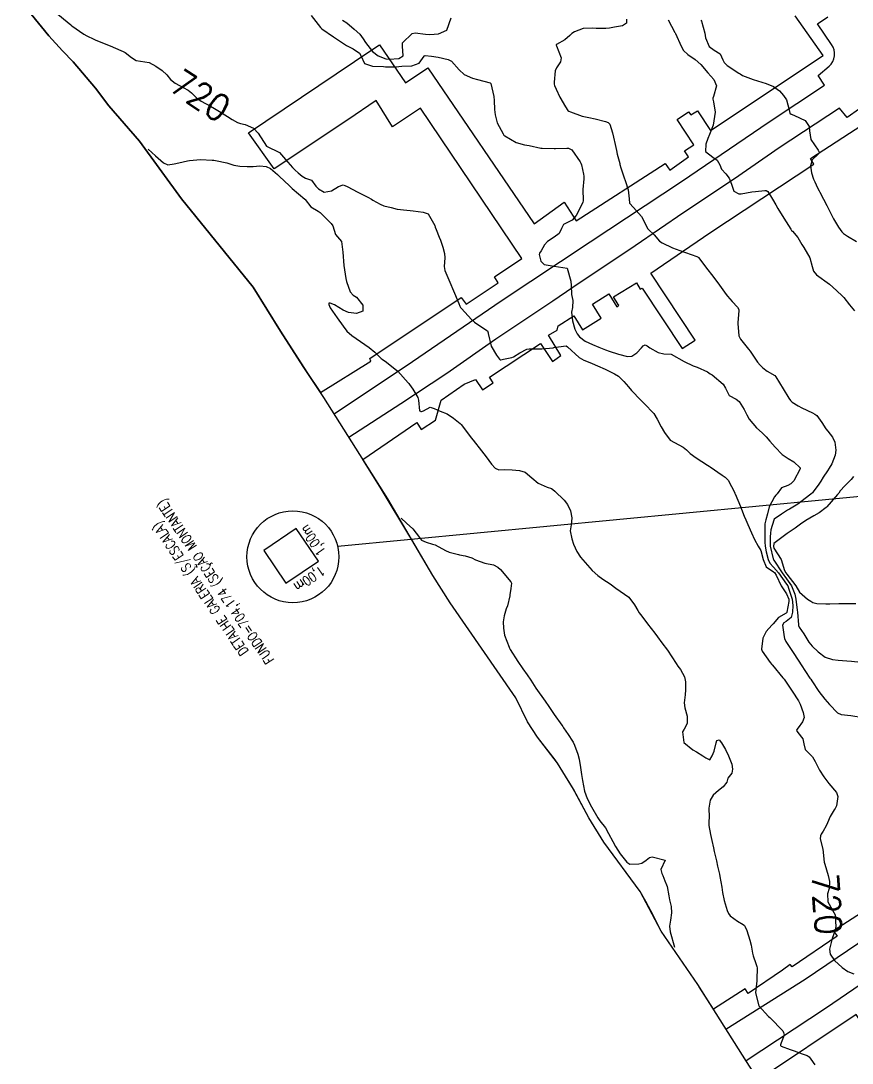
# Model space of a CAD drawing. Header units: metres. Extents: x 292545 to 299085, y 7450245 to 7463078.
# Drawn here: x 297861.8 to 297988.4, y 7451739.2 to 7451897.9 of the extents above; entities that cross this region are included whole.
import ezdxf
from ezdxf.enums import TextEntityAlignment as Align

# ---------------------------------------------------------------- set-up
doc = ezdxf.new("R2010")
doc.units = ezdxf.units.M
doc.linetypes.add('CONTINUO', pattern=[0])
for name, color, linetype in [('Area', 45, 'Continuous'), ('Cotas', 45, 'Continuous'), ('Curvas de Nivel 1m', 11, 'Continuous'), ('Curvas de Nivel 5m', 15, 'Continuous'), ('Edificações', 30, 'Continuous'), ('TEXTO', 45, 'Continuous'), ('Vias Primárias', 230, 'Continuous')]:
    doc.layers.add(name, color=color, linetype=linetype)
doc.styles.add('ROMANS', font='romans', dxfattribs={"height": 0.2})
doc.styles.add('Style-STANDARD', font='STANDARD.shx')

msp = doc.modelspace()

# ---------------------------------------------------------------- linework, layer by layer
at = {"layer": 'Area'}
msp.add_polyline3d([(297975.84, 7451733.96, 726.34), (297972.28, 7451739.43, 721.23), (297964.83, 7451751.18, 730.2), (297959.28, 7451759.29, 726.61), (297958.11, 7451761.62, 727.26), (297956.93, 7451763.82, 727.02), (297956.05, 7451765.35, 726.46), (297950.56, 7451772.86, 727.2), (297948.24, 7451776.54, 727.2), (297945.92, 7451780.94, 726.03), (297943.46, 7451784.89, 733.02), (297943.47, 7451784.88, 733.18), (297943.12, 7451785.41, 732.78), (297940.44, 7451788.83, 732.62), (297938.93, 7451791.2, 732.85), (297937.14, 7451794.84, 732.73), (297927.14, 7451809.3, 726.62), (297924.48, 7451813.48, 725.08), (297917.63, 7451825.12, 728.41), (297907.89, 7451840.55, 721.48), (297904.75, 7451845.28, 727.05), (297901.28, 7451850.67, 729.99), (297897.12, 7451857.36, 731.02), (297886.23, 7451870.81, 724.35), (297879.85, 7451879.59, 726.46), (297875.16, 7451884.98, 729.07), (297873.11, 7451887.65, 729.09), (297869.75, 7451891.67, 728.99), (297868.09, 7451893.37, 725.56), (297866, 7451895.65, 725.69), (297861.76, 7451900.88, 725.91)], dxfattribs=at)
at = {"layer": 'Curvas de Nivel 1m', "flags": 128}
for points, elevation in [([(297905.99, 7451898.73), (297907.37, 7451896.9), (297907.58, 7451896.72), (297909.36, 7451895.5), (297909.85, 7451895.18), (297910.6, 7451894.68), (297911.35, 7451894.17), (297912.35, 7451893.65), (297913.33, 7451893), (297913.53, 7451892.65), (297914.09, 7451891.42), (297915.31, 7451891), (297916.97, 7451890.94), (297917.31, 7451890.92), (297918.99, 7451890.9), (297919.31, 7451890.95), (297919.77, 7451891.03), (297921.31, 7451891.04), (297922.4, 7451891.45), (297923.16, 7451892.53), (297923.22, 7451892.64), (297923.32, 7451892.66), (297924.29, 7451892.52), (297925.32, 7451892.36), (297926.85, 7451892.02), (297927.32, 7451891.75), (297928.51, 7451890.47), (297929.29, 7451889.72), (297930.53, 7451889.2), (297931.28, 7451889), (297933.21, 7451888.47), (297933.27, 7451888.44), (297933.3, 7451888.41), (297933.33, 7451888.35), (297933.8, 7451886.4), (297933.86, 7451885.8), (297933.91, 7451884.4), (297934, 7451883.62), (297934.3, 7451882.4), (297935.19, 7451880.71), (297935.32, 7451880.52), (297935.47, 7451880.39), (297937.17, 7451879.39), (297938.46, 7451879.06), (297939.16, 7451878.91), (297940.94, 7451878.54), (297941.16, 7451878.52), (297942.99, 7451878.46), (297943.16, 7451878.46), (297944.88, 7451878.55), (297945.16, 7451878.52), (297945.69, 7451878.26), (297946.94, 7451876.45), (297947.04, 7451876.25), (297947.13, 7451876), (297947.45, 7451874.58), (297947.51, 7451874.24), (297947.49, 7451873.86), (297947.32, 7451872.25), (297947.4, 7451870.57), (297947.34, 7451870.25), (297947.06, 7451869.68), (297946.56, 7451868.74), (297946.31, 7451868.26), (297945.71, 7451867.58), (297945.03, 7451867.22), (297944.4, 7451866.9), (297944.09, 7451866.28), (297943.74, 7451865.54), (297943, 7451864.97), (297941.94, 7451864.31), (297941.5, 7451863.8), (297940.97, 7451862.91), (297940.73, 7451862.56), (297940.68, 7451862.32), (297940.95, 7451861.31), (297941.46, 7451860.83), (297942.95, 7451860.58), (297944.94, 7451860.27), (297945.51, 7451858.26), (297945.54, 7451857.64), (297945.59, 7451856.26), (297945.81, 7451855.33), (297945.77, 7451854.26), (297945.6, 7451853.53), (297945.75, 7451852.26), (297946.14, 7451850.95), (297946.47, 7451850.25), (297946.82, 7451849.81), (297947.72, 7451849.14), (297948.81, 7451848.61), (297949.8, 7451848.21), (297950.8, 7451847.83), (297951.36, 7451847.63), (297952.79, 7451847.15), (297954.13, 7451846.81), (297954.78, 7451846.86), (297955.57, 7451847.37), (297956.25, 7451848.14), (297956.51, 7451848.43), (297956.81, 7451848.57), (297957.13, 7451848.45), (297957.52, 7451848.12), (297958.79, 7451847.4), (297959.67, 7451847.21), (297960.79, 7451847.17), (297962.77, 7451846.06), (297964.12, 7451845.39), (297964.76, 7451845.16), (297966.31, 7451844.46), (297966.75, 7451844.19), (297967.01, 7451844.01), (297968.73, 7451842.61), (297969.08, 7451841.98), (297969.6, 7451840.86), (297970.71, 7451840.33), (297971.17, 7451839.96), (297971.89, 7451838.75), (297972.3, 7451837.94), (297972.67, 7451837.24), (297973.79, 7451835.93), (297974.65, 7451835.18), (297975.28, 7451834.55), (297975.84, 7451833.9), (297976.62, 7451833), (297977.71, 7451831.88), (297978.6, 7451831.29), (297979.49, 7451830.75), (297980.45, 7451829.84), (297980.46, 7451829.72), (297979.46, 7451827.86), (297979.02, 7451827.4), (297978.55, 7451827.18), (297977.61, 7451826.82), (297976.92, 7451825.89), (297976.73, 7451825.68), (297976.53, 7451825.46), (297975.7, 7451823.9), (297975.45, 7451822.85), (297975.19, 7451821.91), (297975.08, 7451821.32), (297975.06, 7451819.91), (297975.07, 7451818.53), (297975.1, 7451817.91), (297975.28, 7451817.05), (297975.58, 7451815.9), (297975.82, 7451815.31), (297976.4, 7451814.72), (297977.12, 7451813.88), (297978.38, 7451812.14), (297978.55, 7451811.87), (297978.68, 7451811.55), (297979.2, 7451809.86), (297979.33, 7451808.87), (297979.28, 7451807.86), (297979.09, 7451807.08), (297978.31, 7451806.47), (297977.93, 7451806.25), (297977.77, 7451805.88), (297978.01, 7451804.14), (297978.06, 7451803.87), (297978.27, 7451803.41), (297979.29, 7451801.86), (297980.23, 7451800.42), (297980.6, 7451799.84), (297981.23, 7451798.85), (297981.93, 7451797.82), (297982.04, 7451797.66), (297982.2, 7451797.43), (297983.28, 7451795.81), (297984.17, 7451794.62), (297984.91, 7451793.79), (297986.14, 7451792.57), (297986.68, 7451792.31), (297988.14, 7451792.13), (297990.03, 7451791.83)], 719), ([(297910.75, 7451898.04), (297911.38, 7451897.59), (297912.52, 7451896.66), (297913.37, 7451895.87), (297913.89, 7451895.17), (297914.24, 7451894.64), (297915.33, 7451893.27), (297916.17, 7451892.61), (297917.32, 7451892.14), (297917.86, 7451892.06), (297919.32, 7451892.18), (297920, 7451892.57), (297919.86, 7451894.06), (297919.9, 7451894.57), (297921.37, 7451895.97), (297921.81, 7451896.1), (297923.37, 7451895.91), (297924.04, 7451895.85), (297925.37, 7451895.95), (297926.62, 7451896.49), (297927.29, 7451898.38)], 718), ([(297954, 7451898.16), (297953.99, 7451897.56), (297953.38, 7451897.16), (297952.14, 7451896.95), (297951.38, 7451896.8), (297950.82, 7451896.76), (297949.38, 7451896.77), (297948.82, 7451896.78), (297947.38, 7451896.73), (297946.06, 7451896.26), (297945.67, 7451895.97), (297945.36, 7451895.68), (297944.59, 7451895.04), (297943.34, 7451894.33), (297943.29, 7451894.29), (297943.28, 7451894.22), (297943.34, 7451894.09), (297944.04, 7451892.28), (297943.94, 7451891.66), (297943.31, 7451890.76), (297943.12, 7451890.29), (297943, 7451888.57), (297942.99, 7451888.29), (297943.04, 7451888.06), (297943.27, 7451887.51), (297943.86, 7451886.28), (297944.7, 7451884.81), (297945.06, 7451884.27), (297945.23, 7451884.14), (297945.45, 7451884.04), (297947.22, 7451883.41), (297948.25, 7451883.2), (297949.21, 7451882.99), (297950.81, 7451882.6), (297951.21, 7451882.45), (297951.44, 7451882.2), (297951.85, 7451880.86), (297952, 7451880.19), (297952.24, 7451879.11), (297952.45, 7451878.18), (297952.59, 7451877.62), (297952.96, 7451876.17), (297952.99, 7451876.03), (297953.13, 7451875.52), (297953.59, 7451874.17), (297953.84, 7451873.43), (297954.23, 7451872.16), (297954.42, 7451870.8), (297954.46, 7451870.16), (297955.05, 7451869.5), (297956.29, 7451868.14), (297957.02, 7451866.65), (297957.19, 7451866.3), (297957.33, 7451866.13), (297958.2, 7451865.31), (297959, 7451864.39), (297959.41, 7451864.1), (297960.98, 7451863.37), (297962.1, 7451862.95), (297962.97, 7451862.65), (297964.69, 7451862.03), (297964.88, 7451861.95), (297964.96, 7451861.88), (297966.39, 7451860.02), (297966.93, 7451859.3), (297967.9, 7451858), (297968.9, 7451856.6), (297969.15, 7451856.24), (297969.35, 7451855.98), (297970.08, 7451855.17), (297970.88, 7451854.31), (297971.09, 7451853.96), (297971.09, 7451853.74), (297970.96, 7451851.96), (297970.96, 7451851.84), (297971.08, 7451849.96), (297971.33, 7451849.45), (297972.57, 7451847.94), (297972.8, 7451847.63), (297973.96, 7451845.92), (297974.32, 7451845.47), (297974.76, 7451845.08), (297975.43, 7451844.58), (297976.59, 7451843.89), (297976.75, 7451843.73), (297977.83, 7451841.88), (297978.71, 7451840.44), (297978.95, 7451840.11), (297979.23, 7451839.86), (297980.13, 7451839.28), (297980.69, 7451838.98), (297982.29, 7451838.22), (297982.69, 7451838.03), (297982.99, 7451837.82), (297983.75, 7451836.73), (297984.35, 7451835.8), (297984.65, 7451835.42), (297985.37, 7451834.52), (297985.7, 7451833.78), (297985.85, 7451832.55), (297985.79, 7451831.78), (297985.26, 7451830.46), (297984.85, 7451829.8), (297984.58, 7451829.38), (297983.96, 7451828.41), (297983.58, 7451827.81), (297983.17, 7451827.2), (297982.54, 7451826.35), (297982.3, 7451826.06), (297982.04, 7451825.83), (297980.52, 7451824.65), (297980.06, 7451824.32), (297979.31, 7451823.86), (297978.8, 7451823.58), (297978.51, 7451823.4), (297977.58, 7451822.8), (297976.49, 7451822.02), (297976.42, 7451821.89), (297975.96, 7451820.41), (297975.92, 7451819.9), (297975.88, 7451819.33), (297975.88, 7451817.9), (297976.32, 7451815.98), (297976.35, 7451815.89), (297976.37, 7451815.85), (297976.41, 7451815.78), (297977.69, 7451813.88), (297978.38, 7451812.95), (297979.14, 7451811.86), (297979.61, 7451810.6), (297979.77, 7451809.86), (297980, 7451808.18), (297980.02, 7451807.85), (297980.18, 7451805.97), (297980.18, 7451805.85), (297980.29, 7451805.6), (297980.99, 7451804.55), (297981.45, 7451803.83), (297981.77, 7451803.33), (297982.26, 7451802.72), (297983.2, 7451801.81), (297984.24, 7451801), (297985.38, 7451800.65), (297986.23, 7451800.58), (297987.53, 7451800.47), (297988.23, 7451800.41), (297989.69, 7451800.28)], 718), ([(297960.34, 7451898.09), (297961.37, 7451896.15), (297961.4, 7451896.11), (297961.42, 7451896.08), (297961.46, 7451895.99), (297962.33, 7451894.07), (297962.67, 7451893.39), (297963.33, 7451892.78), (297964.44, 7451892.04), (297965.32, 7451891.25), (297966.4, 7451890.02), (297967.29, 7451888.97), (297967.67, 7451888), (297967.26, 7451886.38), (297967.12, 7451886.14), (297967.13, 7451886.01), (297967.25, 7451885.58), (297967.47, 7451884.01), (297967.2, 7451882.01), (297966.61, 7451880.59), (297966.37, 7451880.02), (297966.05, 7451879.14), (297966.03, 7451878.02), (297967.14, 7451877.15), (297967.82, 7451876.68), (297968.22, 7451875.99), (297968.48, 7451875.35), (297969.12, 7451874.62), (297969.63, 7451873.97), (297970, 7451873.07), (297970.36, 7451871.97), (297971.08, 7451871.59), (297971.44, 7451871.59), (297973.08, 7451871.86), (297973.64, 7451871.93), (297975.08, 7451872.1), (297975.27, 7451872.09), (297975.5, 7451871.91), (297976.21, 7451870.76), (297976.73, 7451869.89), (297977.05, 7451869.35), (297977.94, 7451867.88), (297979.02, 7451866.2), (297979.14, 7451866), (297979.26, 7451865.87), (297980.07, 7451864.92), (297980.7, 7451863.84), (297980.99, 7451863.39), (297981.92, 7451861.83), (297982.27, 7451860.51), (297982.47, 7451859.82), (297982.93, 7451859.23), (297984.91, 7451857.8), (297985.98, 7451856.86), (297986.9, 7451856), (297987.1, 7451855.77), (297987.97, 7451854.67), (297988.69, 7451853.75)], 717), ([(297965.31, 7451898.03), (297965.39, 7451897.88), (297965.91, 7451896.02), (297966.04, 7451895.34), (297966.58, 7451894.02), (297967.34, 7451893.44), (297968.23, 7451892.89), (297968.67, 7451891.99), (297968.88, 7451891.55), (297969.31, 7451891.14), (297971.11, 7451889.96), (297971.3, 7451889.83), (297971.66, 7451889.59), (297973.29, 7451888.98), (297974.61, 7451888.59), (297975.28, 7451888.37), (297976.35, 7451887.9), (297977.27, 7451887.26), (297977.92, 7451886.55), (297978.34, 7451885.87), (297978.74, 7451884.36), (297978.88, 7451883.87), (297979.08, 7451883.72), (297979.22, 7451883.64), (297979.57, 7451883.5), (297981.21, 7451882.76), (297981.81, 7451881.83), (297981.87, 7451881.16), (297982.08, 7451879.83), (297983.16, 7451878.2), (297983.37, 7451877.82), (297983.15, 7451877.56), (297982.24, 7451876.73), (297981.99, 7451875.83), (297982.15, 7451874.79), (297982.46, 7451873.83), (297982.65, 7451873.38), (297983.09, 7451872.51), (297983.32, 7451872.05), (297983.45, 7451871.81), (297984.01, 7451870.75), (297984.49, 7451869.8), (297985.05, 7451868.69), (297985.53, 7451867.79), (297986.28, 7451866.52), (297986.77, 7451865.77), (297987.01, 7451865.54), (297987.65, 7451865.12), (297989, 7451864.32)], 716), ([(297881.15, 7451878.36), (297882.26, 7451877.34), (297883.49, 7451876.27), (297884.12, 7451876), (297885.12, 7451876.14), (297885.8, 7451876.3), (297887.13, 7451876.6), (297887.43, 7451876.65), (297889.13, 7451876.78), (297890.91, 7451876.7), (297891.13, 7451876.68), (297891.38, 7451876.66), (297893.13, 7451876.3), (297894.21, 7451875.96), (297895.12, 7451875.81), (297896.24, 7451875.73), (297897.12, 7451875.72), (297898.13, 7451875.83), (297899.12, 7451875.76), (297899.76, 7451875.45), (297900.51, 7451874.8), (297900.83, 7451874.51), (297901.11, 7451874.27), (297902.69, 7451872.77), (297903.09, 7451872.41), (297905.01, 7451870.75), (297905.06, 7451870.69), (297905.93, 7451869.61), (297907.04, 7451868.92), (297907.33, 7451868.72), (297909.02, 7451867.07), (297909.26, 7451866.7), (297909.69, 7451865.38), (297910.28, 7451864.68), (297910.6, 7451864.29), (297910.78, 7451862.67), (297910.94, 7451860.67), (297911.24, 7451858.67), (297911.37, 7451858.21), (297911.89, 7451856.66), (297912.37, 7451856.14), (297912.89, 7451855.86), (297913.85, 7451854.64), (297913.82, 7451853.69), (297912.86, 7451853.37), (297911.68, 7451853.49), (297910.86, 7451853.85), (297909.5, 7451854.69), (297908.88, 7451854.92), (297908.66, 7451854.92), (297908.64, 7451854.7), (297908.87, 7451854.24), (297909.94, 7451852.69), (297910.83, 7451851.43), (297911.42, 7451850.67), (297912.16, 7451850), (297912.81, 7451849.56), (297914.15, 7451848.64), (297914.8, 7451848.16), (297915.66, 7451847.48), (297916.55, 7451846.6), (297916.65, 7451846.48), (297916.77, 7451846.38), (297917.44, 7451845.92), (297918.76, 7451844.9), (297919.15, 7451844.58), (297920.74, 7451842.79), (297920.84, 7451842.67), (297920.92, 7451842.56), (297921.44, 7451841.83), (297922.21, 7451840.54), (297922.31, 7451840.15), (297922.48, 7451838.53), (297922.61, 7451838.46), (297922.68, 7451838.45), (297922.76, 7451838.45), (297923.1, 7451838.53), (297924.09, 7451839.11), (297924.69, 7451838.87), (297925.63, 7451838.5), (297926.68, 7451838.08), (297927.62, 7451837.42), (297928.66, 7451836.59), (297928.8, 7451836.46), (297929.34, 7451835.77), (297930.33, 7451834.44), (297930.63, 7451834.05), (297931.92, 7451832.43), (297932.6, 7451831.53), (297933.42, 7451830.41), (297933.98, 7451829.81), (297934.57, 7451829.57), (297935.37, 7451829.59), (297936.57, 7451829.56), (297937.68, 7451829.46), (297938.57, 7451829.18), (297939.59, 7451828.33), (297940.55, 7451827.52), (297941.93, 7451826.92), (297942.55, 7451826.69), (297942.79, 7451826.54), (297943.08, 7451826.29), (297944.52, 7451824.92), (297945, 7451824.27), (297945.46, 7451823.3), (297945.68, 7451822.26), (297945.55, 7451821.19), (297945.43, 7451820.26), (297945.66, 7451819.05), (297945.94, 7451818.25), (297946.43, 7451817.12), (297947.01, 7451816.24), (297948.4, 7451814.62), (297948.75, 7451814.22), (297949.61, 7451813.44), (297950.38, 7451812.92), (297951.5, 7451812.19), (297952.36, 7451811.53), (297954.34, 7451810.16), (297955.19, 7451809.01), (297955.7, 7451808.14), (297955.94, 7451807.76), (297956.31, 7451807.27), (297957.19, 7451806.12), (297958.28, 7451804.68), (297958.7, 7451804.1), (297959.36, 7451803.19), (297960.25, 7451802.08), (297961.54, 7451800.07), (297961.82, 7451799.66), (297962.21, 7451799.15), (297962.83, 7451798.05), (297962.96, 7451797.28), (297962.99, 7451796.05), (297962.94, 7451795.29), (297962.78, 7451794.05), (297962.88, 7451793.31), (297963.23, 7451792.05), (297963.25, 7451790.92), (297962.78, 7451790.05), (297962.52, 7451789.64), (297962.73, 7451788.05), (297964.07, 7451786.91), (297964.65, 7451786.62), (297965.59, 7451786.02), (297966.06, 7451785.68), (297966.67, 7451785.39), (297967.06, 7451786), (297967.35, 7451786.72), (297967.63, 7451787.99), (297967.74, 7451788.34), (297968.09, 7451788.41), (297968.47, 7451787.99), (297969.07, 7451786.98), (297969.53, 7451785.98), (297970.04, 7451784.72), (297970.15, 7451783.97), (297970.03, 7451783.38), (297969.4, 7451782.6), (297969.25, 7451781.98), (297968.7, 7451781.29), (297968, 7451780.74), (297967.18, 7451780), (297966.72, 7451779.27), (297966.55, 7451778.01), (297966.6, 7451776.66), (297966.55, 7451776.01), (297966.55, 7451775.4), (297966.8, 7451774.01), (297967, 7451773.1), (297967.22, 7451772), (297967.33, 7451771.44), (297967.67, 7451769.99), (297967.86, 7451769.21), (297968.14, 7451767.99), (297968.22, 7451767.61), (297968.5, 7451765.98), (297968.62, 7451765.18), (297968.86, 7451763.98), (297969.3, 7451762.46), (297969.5, 7451761.97), (297969.77, 7451761.61), (297970.91, 7451760.81), (297971.76, 7451760.31), (297971.95, 7451760.15), (297972.08, 7451759.95), (297972.29, 7451759.4), (297972.75, 7451757.93), (297972.96, 7451757.17), (297973.2, 7451755.93), (297973.29, 7451755.52), (297973.69, 7451754.39), (297973.85, 7451753.92), (297973.89, 7451753.71), (297973.85, 7451751.92), (297973.84, 7451751.73), (297973.63, 7451749.92), (297974.15, 7451747.91), (297975.59, 7451746.33), (297975.83, 7451746.14), (297976.07, 7451745.9), (297977.57, 7451744.34), (297977.78, 7451744.1), (297977.91, 7451743.87), (297977.99, 7451743.44), (297977.54, 7451742.3), (297977.43, 7451741.99), (297977.45, 7451741.88), (297977.53, 7451741.79), (297978.93, 7451741.26), (297979.53, 7451741.07), (297980.72, 7451740.64), (297981.52, 7451740.38), (297981.83, 7451740.14), (297982.07, 7451739.82), (297982.66, 7451738.97)], 721), ([(297988.57, 7451828.51), (297988.22, 7451828.1), (297987.89, 7451827.76), (297987.22, 7451827.1), (297986.54, 7451826.35), (297986.3, 7451826.01), (297986.12, 7451825.78), (297984.51, 7451823.89), (297984.47, 7451823.85), (297984.42, 7451823.8), (297983.33, 7451822.99), (297982.5, 7451822.53), (297981.3, 7451821.84), (297980.48, 7451821.26), (297979.67, 7451820.67), (297978.46, 7451819.87), (297976.45, 7451818.32), (297976.37, 7451817.89), (297976.44, 7451817.62), (297977.53, 7451815.88), (297978.06, 7451814.21), (297978.24, 7451813.87), (297978.39, 7451813.67), (297979.8, 7451811.86), (297980.36, 7451810.94), (297981.55, 7451809.83), (297982.05, 7451809.54), (297982.34, 7451809.35), (297982.98, 7451809.17), (297984.34, 7451809.15), (297984.97, 7451809.16), (297986.34, 7451809.19), (297987.77, 7451809.19), (297988.34, 7451809.18), (297988.9, 7451809.18)], 717), ([(297919.69, 7451822.17), (297920.48, 7451821.43), (297921.44, 7451820.55), (297922.45, 7451819.22), (297922.77, 7451818.86), (297923.46, 7451818.52), (297924.44, 7451818.25), (297924.84, 7451818.11), (297926.43, 7451817.27), (297926.97, 7451817.03), (297928.42, 7451816.64), (297928.58, 7451816.62), (297929.43, 7451816.45), (297930.42, 7451816.14), (297930.99, 7451815.86), (297932.41, 7451815.32), (297933.73, 7451815.07), (297934.4, 7451814.73), (297934.78, 7451814.39), (297936.37, 7451812.47), (297936.44, 7451812.37), (297936.46, 7451812.28), (297936.36, 7451811.48), (297936.22, 7451810.5), (297936.2, 7451810.37), (297935.85, 7451808.86), (297935.69, 7451808.38), (297935.36, 7451807.33), (297935.22, 7451806.38), (297935.24, 7451805.43), (297935.43, 7451804.38), (297936.1, 7451802.52), (297936.17, 7451802.37), (297936.25, 7451802.2), (297937.46, 7451800.36), (297938.22, 7451799.24), (297938.84, 7451798.34), (297939.4, 7451797.53), (297940.18, 7451796.32), (297941.58, 7451794.31), (297942.14, 7451793.5), (297942.99, 7451792.29), (297944.12, 7451790.69), (297944.29, 7451790.45), (297944.41, 7451790.28), (297945.1, 7451789.27), (297945.77, 7451788.25), (297945.88, 7451788.06), (297946.08, 7451787.64), (297946.59, 7451786.24), (297946.78, 7451785.51), (297946.99, 7451784.24), (297947.13, 7451783.13), (297947.27, 7451782.24), (297947.61, 7451780.62), (297947.98, 7451779.51), (297948.67, 7451778.22), (297949.62, 7451776.54), (297949.94, 7451776.08), (297950.77, 7451775.03), (297951.23, 7451774.19), (297951.9, 7451772.97), (297952.33, 7451772.18), (297953, 7451771.05), (297954.05, 7451769.79), (297954.51, 7451769.5), (297955.86, 7451769.57), (297956.33, 7451769.66), (297957, 7451770.12), (297957.48, 7451770.52), (297957.88, 7451770.62), (297959.87, 7451770.09), (297959.23, 7451768.71), (297959.38, 7451768.09), (297959.51, 7451767.77), (297959.83, 7451766.98), (297960.1, 7451766.36), (297960.18, 7451766.08), (297960.43, 7451764.7), (297960.56, 7451764.08), (297960.8, 7451763.07), (297960.84, 7451762.07), (297960.67, 7451760.99), (297960.55, 7451760.08), (297960.64, 7451759.18), (297961.31, 7451756.87)], 722)]:
    msp.add_lwpolyline(points, dxfattribs=dict(at, elevation=elevation))
at = {"layer": 'Curvas de Nivel 5m', "elevation": 720, "flags": 128}
msp.add_lwpolyline([(297867.4, 7451898.92), (297868.8, 7451897.76), (297869.37, 7451897.29), (297869.53, 7451897.17), (297871.36, 7451895.88), (297871.83, 7451895.62), (297872.85, 7451895.13), (297873.2, 7451894.97), (297873.35, 7451894.9), (297873.71, 7451894.75), (297875.34, 7451894.1), (297877.01, 7451893.4), (297877.33, 7451893.25), (297877.64, 7451893.08), (297878.6, 7451892.35), (297879.31, 7451891.87), (297880.66, 7451891.69), (297881.31, 7451891.56), (297882.34, 7451891.02), (297883.3, 7451890.34), (297883.97, 7451889.68), (297884.55, 7451888.99), (297885.27, 7451888.41), (297886.48, 7451887.75), (297887.26, 7451887.36), (297887.74, 7451886.95), (297888.51, 7451886.21), (297889.24, 7451885.66), (297890.62, 7451884.92), (297891.23, 7451884.59), (297892.02, 7451884.1), (297893.21, 7451883.35), (297893.95, 7451882.88), (297894.76, 7451882.43), (297895.2, 7451882.29), (297895.92, 7451882.13), (297897.19, 7451881.55), (297897.91, 7451880.83), (297899.16, 7451878.82), (297901.15, 7451877.88), (297902.08, 7451876.78), (297903.12, 7451875.56), (297903.53, 7451875.17), (297903.97, 7451874.76), (297904.6, 7451874.24), (297905.11, 7451873.98), (297906, 7451873.64), (297906.7, 7451872.73), (297907.09, 7451872.31), (297907.95, 7451871.84), (297909.08, 7451872.04), (297910.11, 7451872.68), (297910.84, 7451872.92), (297911.09, 7451872.85), (297911.45, 7451872.67), (297913.07, 7451871.85), (297914.71, 7451870.99), (297915.06, 7451870.8), (297915.17, 7451870.74), (297915.37, 7451870.63), (297916.46, 7451870.01), (297917.05, 7451869.77), (297918.17, 7451869.47), (297919.05, 7451869.26), (297920.53, 7451869.08), (297921.05, 7451869.05), (297921.51, 7451869.01), (297923.05, 7451868.8), (297923.79, 7451868.52), (297924.8, 7451866.73), (297924.86, 7451866.51), (297925.01, 7451866.13), (297925.47, 7451864.97), (297925.66, 7451864.5), (297926.02, 7451863.45), (297926.28, 7451862.49), (297926.31, 7451861.84), (297926.23, 7451860.49), (297926.34, 7451859.89), (297926.92, 7451858.48), (297927.81, 7451856.47), (297928.47, 7451854.87), (297928.61, 7451854.46), (297928.69, 7451854.29), (297928.87, 7451854.1), (297930.41, 7451852.44), (297930.85, 7451852.01), (297932.11, 7451851.15), (297932.83, 7451850.7), (297932.92, 7451850.41), (297932.93, 7451850.3), (297933.4, 7451848.4), (297934.17, 7451847.01), (297934.66, 7451846.39), (297934.77, 7451846.32), (297934.85, 7451846.32), (297935.26, 7451846.39), (297936.52, 7451846.63), (297936.78, 7451846.74), (297937.76, 7451847.38), (297938.8, 7451847.91), (297939.16, 7451847.98), (297940.8, 7451847.98), (297941.12, 7451847.99), (297942.8, 7451848.14), (297942.94, 7451848.16), (297943.62, 7451848.29), (297944.8, 7451848.41), (297945.03, 7451848.27), (297946.78, 7451846.66), (297947.47, 7451846.24), (297948.41, 7451845.87), (297948.77, 7451845.72), (297949.59, 7451845.39), (297950.76, 7451844.89), (297952.18, 7451844.19), (297952.75, 7451843.79), (297953.58, 7451843.01), (297954.3, 7451842.16), (297954.73, 7451841.64), (297956.19, 7451840.14), (297956.7, 7451839.64), (297958.13, 7451838.12), (297958.67, 7451837.27), (297959.25, 7451836.1), (297959.79, 7451835.24), (297960.63, 7451834.08), (297962.62, 7451832.98), (297963.13, 7451832.57), (297963.68, 7451832.04), (297964.6, 7451831.38), (297966.34, 7451830.26), (297966.58, 7451830.1), (297966.73, 7451830.01), (297968.57, 7451828.76), (297969.03, 7451828.44), (297969.49, 7451827.98), (297970.47, 7451826.03), (297970.49, 7451825.96), (297970.5, 7451825.93), (297970.53, 7451825.87), (297971.33, 7451823.95), (297971.93, 7451822.51), (297972.18, 7451821.94), (297972.48, 7451821.22), (297973.04, 7451819.93), (297973.46, 7451818.93), (297974.04, 7451817.92), (297974.43, 7451817.25), (297974.82, 7451815.91), (297975.27, 7451814.77), (297976.39, 7451814.02), (297976.53, 7451813.89), (297976.76, 7451813.51), (297977.55, 7451811.88), (297978.35, 7451810.64), (297978.69, 7451809.87), (297978.72, 7451809.48), (297978.42, 7451807.87), (297978.39, 7451807.8), (297978.32, 7451807.74), (297977.14, 7451807.05), (297976.31, 7451806.12), (297976.13, 7451805.89), (297975.26, 7451804.93), (297974.77, 7451803.91), (297974.57, 7451802.23), (297974.66, 7451801.91), (297975.89, 7451800.23), (297976.14, 7451799.89), (297976.18, 7451799.85), (297976.22, 7451799.81), (297977.79, 7451797.87), (297977.98, 7451797.65), (297978.2, 7451797.36), (297979.2, 7451795.86), (297980.16, 7451794.37), (297980.43, 7451793.85), (297980.89, 7451792.59), (297981.03, 7451791.84), (297980.8, 7451791.17), (297980.11, 7451790.25), (297979.94, 7451790.02), (297979.9, 7451789.85), (297980.1, 7451789.56), (297980.82, 7451788.57), (297980.99, 7451787.84), (297981.21, 7451786.97), (297982.07, 7451786.12), (297982.32, 7451785.82), (297982.71, 7451785.16), (297983.39, 7451783.81), (297984.02, 7451782.81), (297984.82, 7451781.79), (297985.99, 7451780.39), (297986.19, 7451779.78), (297985.97, 7451778.39), (297985.76, 7451777.98), (297985.6, 7451777.78), (297985, 7451776.74), (297984.59, 7451775.79), (297984.4, 7451775.33), (297983.92, 7451774.53), (297983.65, 7451774.07), (297983.54, 7451773.81), (297983.47, 7451773.37), (297983.89, 7451771.8), (297984.11, 7451769.8), (297984.17, 7451769.5), (297984.68, 7451767.79), (297984.92, 7451766.87), (297984.85, 7451765.79), (297984.61, 7451765), (297984.63, 7451763.79), (297985.77, 7451761.78), (297985.87, 7451759.9), (297985.83, 7451759.78), (297985.81, 7451759.72), (297985.75, 7451759.47), (297985.33, 7451758.18), (297985.23, 7451757.78), (297984.92, 7451756.58), (297984.99, 7451755.79), (297985.69, 7451754.81), (297986.83, 7451753.77), (297987.67, 7451753.14), (297988.62, 7451752.79)], dxfattribs=at)
at = {"layer": 'Edificações'}
msp.add_lwpolyline([(297861.76, 7451900.88), (297866, 7451895.65), (297868.09, 7451893.37), (297869.75, 7451891.67), (297873.11, 7451887.65), (297875.16, 7451884.98), (297879.85, 7451879.59), (297886.23, 7451870.81), (297897.12, 7451857.36), (297901.28, 7451850.67), (297905.31, 7451844.44), (297905.31, 7451844.44), (297907.39, 7451841.3), (297915.06, 7451846.1), (297914.92, 7451846.49), (297928.8, 7451855.77), (297929.56, 7451854.76), (297934.47, 7451858.03), (297933.89, 7451858.94), (297933.89, 7451858.94), (297938.04, 7451861.74), (297922.64, 7451884.64), (297918.37, 7451881.8), (297915.87, 7451885.81), (297911.55, 7451882.85), (297900.35, 7451875.36), (297896.44, 7451880.87), (297915.2, 7451893.49), (297916.38, 7451894.28), (297920.36, 7451888.47), (297923.73, 7451890.77), (297939.92, 7451867), (297944.52, 7451870.28), (297946.35, 7451867.47), (297959.88, 7451876.17), (297960.57, 7451875.18), (297963.42, 7451877.22), (297962.84, 7451878.11), (297964.26, 7451879.04), (297961.72, 7451882.87), (297963.43, 7451884.08), (297963.81, 7451883.58), (297964.82, 7451884.19), (297966.77, 7451881.22), (297983.96, 7451892.63), (297979.66, 7451898.67)], dxfattribs=at)
at = {"layer": 'Edificações', "elevation": 727.31}
msp.add_lwpolyline([(297996.32, 7451766.29), (297985.49, 7451759.33), (297986.09, 7451758.56), (297979.22, 7451753.88), (297978.91, 7451754.22), (297977.75, 7451753.36), (297972.54, 7451749.82), (297972.06, 7451750.51), (297967.23, 7451747.4), (297965.06, 7451750.82), (297964.83, 7451751.18), (297959.28, 7451759.29), (297956.05, 7451765.35), (297950.56, 7451772.86), (297948.24, 7451776.54), (297945.77, 7451781.18), (297944.3, 7451783.55), (297943.47, 7451784.88), (297940.44, 7451788.83), (297938.93, 7451791.2), (297937.14, 7451794.84), (297927.14, 7451809.3), (297924.48, 7451813.48), (297921.31, 7451818.87), (297916.5, 7451826.91), (297913.85, 7451831.11), (297922.06, 7451836.76), (297922.72, 7451835.68), (297924.88, 7451837.12), (297925.76, 7451840.18), (297929.25, 7451842.58), (297931.01, 7451843.3), (297932.06, 7451841.74), (297933.7, 7451842.78), (297933.12, 7451843.67), (297940.88, 7451848.78), (297942.74, 7451846.06), (297943.45, 7451846.54), (297943.99, 7451846.97), (297942.11, 7451850.03), (297943.43, 7451850.83), (297943.59, 7451851.46), (297945.98, 7451853.01), (297947.29, 7451850.86), (297950.14, 7451852.66), (297948.82, 7451854.79), (297951.28, 7451856.34), (297952.5, 7451854.39), (297952.82, 7451854.63), (297952.73, 7451854.74), (297952, 7451855.88), (297955.51, 7451858), (297956.09, 7451857.05), (297956.4, 7451857.21), (297962.49, 7451848.02), (297964.43, 7451849.3), (297957.69, 7451859.48), (297966.68, 7451865.61), (297982.53, 7451876.07), (297981.99, 7451876.97), (297990.84, 7451882.71)], dxfattribs=at)
at = {"layer": 'Edificações', "elevation": 725.62}
msp.add_lwpolyline([(298000.69, 7451696.61), (298005.08, 7451699.56), (298008.45, 7451695.06), (298011.98, 7451697.57), (298005.83, 7451707.14), (298009.99, 7451709.92), (298000.91, 7451723.41), (297998.9, 7451726.35), (297994.28, 7451733.68), (297996.5, 7451735.36), (297988.94, 7451746.61), (297974.09, 7451736.65), (297977.03, 7451732.16), (297980.25, 7451727.3), (297983.26, 7451722.75), (297986.72, 7451717.57), (297989.83, 7451712.63), (297990.84, 7451710.97), (297995.65, 7451704.32), (297998.32, 7451700.63)], close=True, dxfattribs=at)
at = {"layer": 'TEXTO', "linetype": 'CONTINUO'}
msp.add_polyline3d([(298143.42, 7451840.19, 0), (297910.01, 7451817.89, 0)], dxfattribs=at)
msp.add_polyline3d([(297907.07, 7451815.65, 0), (297903.7, 7451820.61, 0), (297898.74, 7451817.24, 0), (297902.11, 7451812.28, 0), (297907.07, 7451815.65, 0)], close=True, dxfattribs=at)
msp.add_circle((297903.19, 7451816.31), 7, dxfattribs=at)
at = {"layer": 'Vias Primárias'}
for points, elevation in [([(297983.06, 7451897.48), (297984.67, 7451898.51)], 722.59), ([(297989.46, 7451884.52), (297987.59, 7451883.2), (297986.44, 7451884.62), (297977.25, 7451878.6), (297970.44, 7451873.86), (297962.72, 7451868.73), (297955.29, 7451863.64), (297945.8, 7451857.31), (297942.78, 7451855.22), (297934.08, 7451849.44), (297926.61, 7451844.23), (297919.63, 7451839.62), (297911.72, 7451834.48)], 725.02), ([(297969.13, 7451744.39), (297981.18, 7451752.01), (297992.54, 7451759.63)], 725.02)]:
    msp.add_lwpolyline(points, dxfattribs=dict(at, elevation=elevation))
for points, elevation in [([(297909.45, 7451838.07), (297921.38, 7451846.06), (297934.92, 7451855.26), (297948.48, 7451864.27), (297962.35, 7451873.47), (297975.71, 7451882.54), (297984.16, 7451888.12), (297983.16, 7451889.58), (297984.83, 7451891, 0.394663), (297985.21, 7451894.33), (297983.06, 7451897.48)], 722.59), ([(298091.24, 7451738.07), (298085.36, 7451746.96), (298078.45, 7451757.15), (298072.29, 7451766.28), (298065.68, 7451776.09), (298060.14, 7451784.28), (298056.19, 7451790.18, 0.406869), (298051.63, 7451791.15), (298048.71, 7451791.06), (298042.35, 7451786.73), (298034.95, 7451781.69), (298025.71, 7451775.53), (298013.64, 7451767.41), (298005.3, 7451761.73), (297995.16, 7451754.93), (297984.28, 7451747.54), (297972.19, 7451739.57)], 722.96)]:
    msp.add_lwpolyline(points, format="xyb", dxfattribs=dict(at, elevation=elevation))

# ---------------------------------------------------------------- texts
at = {"layer": 'Cotas', "style": 'Style-STANDARD'}
for rotation, p in [(326.5567, (297889.12, 7451886.53, 720)), (273.9236, (297984.49, 7451763.44, 720))]:
    msp.add_text('720', height=4, rotation=rotation, dxfattribs=at).set_placement(p, align=Align.MIDDLE_CENTER)
at = {"layer": 'TEXTO', "style": 'ROMANS', "width": 0.8}
for s, rotation, p in [('FUNDO=704,174 (SEÇÃO MONTANTE)', 124.223, (297900.38, 7451800.62)), ('DETALHE GALERIA (S/ESCALA)', 124.223, (297896.5, 7451801.9)), ('1,00m', 124.223, (297908.28, 7451817.1)), ('1,00m', 214.223, (297907.42, 7451815))]:
    msp.add_text(s, height=1.5, rotation=rotation, dxfattribs=at).set_placement(p)

doc.saveas('drawing.dxf')
